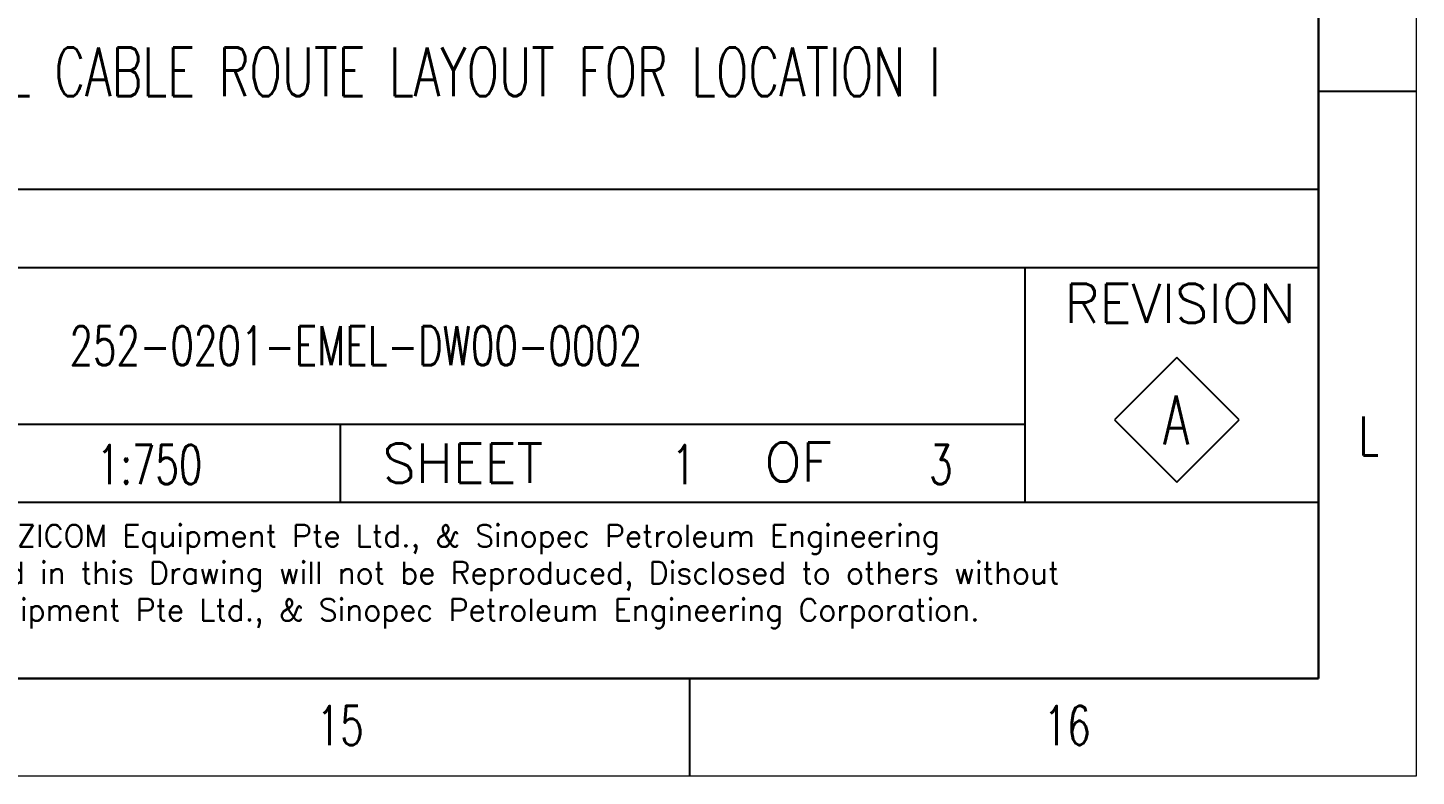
# Model space of a CAD drawing. Header units: inches. Extents: x -430764 to 624329, y 7374 to 217374.
# Drawn here: x -169251 to -133764, y 7374 to 26499 of the extents above; entities that cross this region are included whole.
import ezdxf
from ezdxf.enums import TextEntityAlignment as Align

# ---------------------------------------------------------------- set-up
doc = ezdxf.new("R2010")
doc.units = ezdxf.units.IN
doc.header["$MEASUREMENT"] = 0
doc.layers.add('Cable Tray Power', color=7, linetype='Continuous', lineweight=13)
doc.layers.add('TEG BORDER', color=7, linetype='Continuous')
doc.styles.add('HZTXT', font='simplexs.shx', dxfattribs={"width": 0.7, "bigfont": 'hztxt.shx'})
doc.styles.add('TEG BORDER', font='txt_qlt.shx', dxfattribs={"width": 0.7, "bigfont": 'hztxt.shx'})

# ---------------------------------------------------------------- blocks, each defined once
blk = doc.blocks.new('TEG BORDER A2')
for p, q in [((589, 5), (589, 116)), ((594, 35), (589, 35)), ((489, 5), (589, 5)), ((556.875, 0), (556.875, 5))]:
    blk.add_line(p, q)
at = {"color": 5, "lineweight": 15}
blk.add_lwpolyline([(0, 420), (594, 420), (594, 0), (0, 0)], close=True, dxfattribs=at)
blk.add_lwpolyline([(5, 415), (589, 415), (589, 5), (5, 5)], close=True)
at = {"layer": 'TEG BORDER'}
for p, q in [((489, 30), (589, 30)), ((489, 26), (589, 26)), ((574, 26), (574, 14)), ((581.763, 21.392), (578.581, 18.21)), ((584.945, 18.21), (581.763, 21.392)), ((504, 18), (574, 18)), ((539, 18), (539, 14)), ((578.581, 18.21), (581.763, 15.028)), ((581.763, 15.028), (584.945, 18.21)), ((489, 14), (589, 14)), ((489, 14), (589, 14))]:
    blk.add_line(p, q, dxfattribs=at)
at = {"char_height": 2, "width": 2, "style": 'TEG BORDER'}
for s, insert, attachment_point in [('L', (592.09, 18.389), 3), ('\\pi2.2204e-016;15', (537.797, 1.593), 7), ('\\pi0.033333;16', (574.922, 1.593), 7)]:
    blk.add_mtext(s, dxfattribs=dict(at, insert=insert, attachment_point=attachment_point))
at = {"layer": 'TEG BORDER', "style": 'TEG BORDER'}
for s, p in [('REVISION', (576.015, 23.164)), ('OF', (560.691, 15.055)), ('SHEET', (541.151, 15))]:
    blk.add_text(s, height=2, dxfattribs=at).set_placement(p)
at = {"layer": 'TEG BORDER', "color": 7, "style": 'TEG BORDER'}
for s, p in [('This Drawing is Property of Consortium of ZICOM Equipment Pte Ltd., & Sinopec Petroleum Engineering', (489.136, 11.724)), ('Corporation and any Information, contained in this Drawing will not be Reproduced, Disclosed to others without', (489.188, 9.828)), ('Explicit Written Permission from ZICOM Equipment Pte Ltd., & Sinopec Petroleum Engineering Corporation.', (489.136, 7.933))]:
    blk.add_text(s, height=1.131, dxfattribs=at).set_placement(p)

msp = doc.modelspace()

# ---------------------------------------------------------------- block references
at = {"xscale": 500, "yscale": 500, "zscale": 500}
msp.add_blockref('TEG BORDER A2', (-430764, 7374), dxfattribs=at)

# ---------------------------------------------------------------- texts
at = {"layer": 'Cable Tray Power', "style": 'HZTXT', "width": 0.7}
for s, height, p in [('ELECTRICAL CABLE ROUTE LAYOUT FOR LOCATION I', 1250, (-160864, 25374)), ('252-0201-EMEL-DW00-0002', 1000, (-160864, 18374)), ('A', 1250, (-139902, 16479)), ('1:750', 1000, (-166139, 15340)), ('1', 1000, (-152490, 15340)), ('3', 1000, (-145915, 15340))]:
    msp.add_text(s, height=height, dxfattribs=at).set_placement(p, align=Align.MIDDLE_CENTER)

doc.saveas('drawing.dxf')
